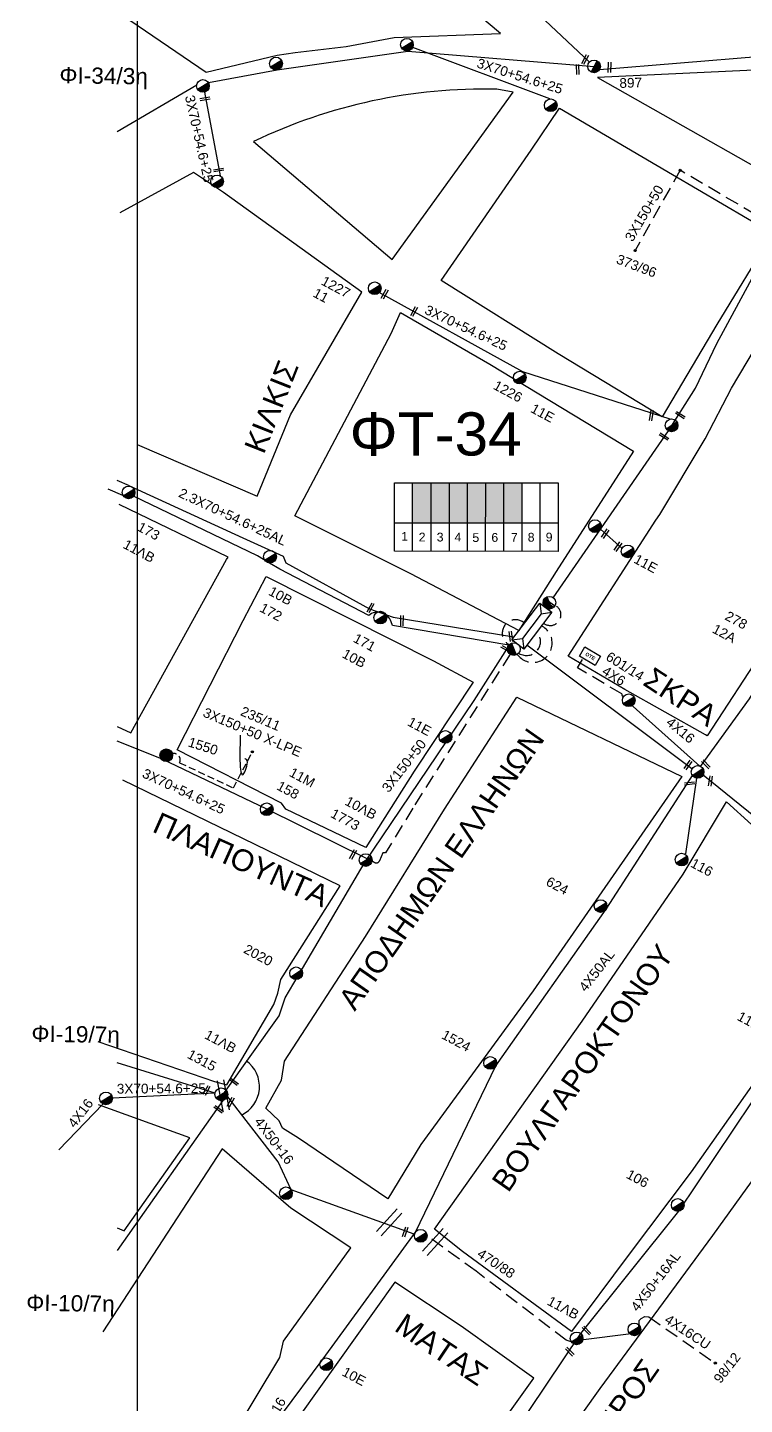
# Model space of a CAD drawing. Header units: millimetres. Extents: x 6950 to 9601, y 853 to 1951.
# Drawn here: x 6972.5 to 7105.3, y 1069.2 to 1324.3 of the extents above; entities that cross this region are included whole.
import ezdxf

# ---------------------------------------------------------------- set-up
doc = ezdxf.new("R2010")
doc.units = ezdxf.units.MM
doc.linetypes.add('DASHED', pattern=[19.05, 12.7, -6.35])
for name, color, linetype in [('Pillar OTE', 7, 'Continuous'), ('Άγνωστα', 7, 'Continuous'), ('Γυμνά εναέρια ΧΤ και ΦΟΠ (3Φ)   4x50+16AL', 7, 'Continuous'), ('Εναέρια παροχή ΧΤ 4x16', 7, 'SYN_LINE'), ('Επιγραφές - Σχήματα', 7, 'Continuous'), ('Καλώδια ΧΤ   3x150AL+50XLPE', 7, 'DASHED'), ('Καλώδια ΧΤ   4x6CU', 7, 'DASHED'), ('Μηχανική τομή', 7, 'Continuous'), ('Στύλος Ξύλινος', 7, 'Continuous'), ('Στύλος Ξύλινος @ 1', 7, 'Continuous'), ('Στύλος ΦΜ', 7, 'Continuous'), ('Στύλος ΦΜ @ 1', 7, 'Continuous'), ('Συνδέσεις', 7, 'Continuous'), ('Συνεστραμμένα ΧΤ   3x70+54.6+25 AL', 7, 'SYN_LINE'), ('Τομή', 7, 'Continuous'), ('Υποσταθμός εναέριος 2 στύλων', 7, 'Continuous'), ('Υποσταθμός πόλεως', 7, 'Continuous'), ('Υπόβαθρο ΔΕΗ', 7, 'Continuous'), ('Υπόγεια καλώδια Παροχών ΧΤ   4x50AL', 7, 'DASHED'), ('Υπόγεια καλώδια Παροχών ΧΤ   4x6', 7, 'DASHED')]:
    doc.layers.add(name, color=color, linetype=linetype)
doc.styles.add('Annotative', font='ARIAL.TTF')
doc.styles.add('arial', font='ARIAL.TTF')
doc.styles.get("Standard").update_dxf_attribs({"font": 'ARIAL.TTF'})
doc.linetypes.add('SYN_LINE', pattern='A,0.5,-0.0001,["/\\/\\/\\/",Standard,S=0.1,R=0,X=0,Y=-0.05],-0.25', length=0.7501)

# ---------------------------------------------------------------- blocks, each defined once
blk = doc.blocks.new('ΜΗΧΑΝΙΚΗ ΤΟΜΗ')
at = {"layer": 'Μηχανική τομή', "ltscale": 40}
for p, q in [((-1.89, 0.78), (1.89, 0.78)), ((1.89, 0), (-1.89, 0))]:
    blk.add_line(p, q, dxfattribs=at)
blk = doc.blocks.new('ΤΟΜΗ')
at = {"layer": 'Τομή', "ltscale": 40}
for p, q in [((-5.68, 0), (5.68, 0)), ((5.68, -2.33), (-5.68, -2.33))]:
    blk.add_line(p, q, dxfattribs=at)
blk = doc.blocks.new('ΥΠΑΡΧΩΝ ΤΣΙΜΕΝΤΕΝΙΟΣ ΣΤΥΛΟΣ')
at = {"layer": 'Στύλος ΦΜ'}
blk.add_hatch(color=7, dxfattribs=at).paths.add_polyline_path([(-1.29, -2.28, 0.574793), (2.62, 0, 0.268822), (1.3, 2.27)])
at = {"layer": 'Στύλος ΦΜ', "color": 7}
blk.add_line((-1.29, -2.28), (1.3, 2.27), dxfattribs=at)
blk.add_circle((0, 0), 2.62, dxfattribs=at)
at = {"layer": 'Στύλος ΦΜ', "flags": 4}
for tag, p in [('ΑΡΙΘΜΟΣ', (-4.68, 8.05)), ('ΤΥΠΟΣ', (-4.91, 3.03))]:
    blk.add_attdef(tag, p, '', height=4, dxfattribs=at)
blk = doc.blocks.new('ΥΠΑΡΧΩΝ ΞΥΛΙΝΟΣ ΣΤΥΛΟΣ')
at = {"layer": 'Στύλος Ξύλινος'}
h = blk.add_hatch(color=7, dxfattribs=at)
h.paths.add_polyline_path([(-2.62, 0, 0.270008), (-1.29, -2.28), (1.3, 2.27, 0.576266)])
h.paths.add_polyline_path([(-1.29, -2.28, 0.574793), (2.62, 0, 0.268822), (1.3, 2.27)])
at = {"layer": 'Στύλος Ξύλινος', "color": 7}
blk.add_line((-1.29, -2.28), (1.3, 2.27), dxfattribs=at)
blk.add_circle((0, 0), 2.62, dxfattribs=at)
at = {"layer": 'Στύλος Ξύλινος', "flags": 4}
for tag, p in [('ΑΡΙΘΜΟΣ', (-4.91, 8.6)), ('ΤΥΠΟΣ', (-4.85, 3.39))]:
    blk.add_attdef(tag, p, '', height=4, dxfattribs=at)
blk = doc.blocks.new('ΥΠΟΣΤΑΘΜΟΣ ΕΝΑΕΡΙΟΣ ΕΠΙ 2 ΣΤΥΛΩΝ')
at = {"layer": 'Υποσταθμός εναέριος 2 στύλων', "linetype": 'Continuous'}
for points in [[(-11.97, -2.11, 0.574793), (-8.45, -0.07, 0.268822), (-9.64, 1.98)], [(9.68, -2.15, 0.574793), (13.19, -0.1, 0.268822), (12.01, 1.95)]]:
    blk.add_hatch(color=256, dxfattribs=at).paths.add_polyline_path(points)
for p, q in [((-11.97, -2.11), (-9.64, 1.98)), ((9.68, -2.15), (12.01, 1.95))]:
    blk.add_line(p, q, dxfattribs=at)
for centre in [(-10.81, -0.07), (10.84, -0.1)]:
    blk.add_circle(centre, 2.36, dxfattribs=at)
at = {"layer": 'Υποσταθμός πόλεως', "linetype": 'Continuous', "ltscale": 40}
blk.add_lwpolyline([(-8.57, 2.82), (8.57, 2.82), (8.57, -2.82), (-8.57, -2.82)], close=True, dxfattribs=at)
for points in [[(-5.75, 0), (-8.57, 2.82)], [(-8.57, -2.82), (-5.75, 0)], [(-5.75, 0), (5.75, 0)], [(5.75, 0), (8.57, 2.82)], [(8.57, -2.82), (5.75, 0)]]:
    blk.add_lwpolyline(points, dxfattribs=at)
at = {"layer": 'Υποσταθμός εναέριος 2 στύλων', "ltscale": 40, "flags": 1}
for tag, p in [('ΜΕΤΑΣΧΗΜΑΤΙΣΜΟΣ', (14.09, 2.51)), ('ΙΣΧΥΣ', (14.07, -0.28)), ('ΑΡΙΘΜΟΣ', (14.19, -3))]:
    blk.add_attdef(tag, p, '', height=1.8, dxfattribs=at)
blk = doc.blocks.new('_ΣΥΝΔΕΣΗ')
at = {"layer": 'Συνδέσεις', "linetype": 'SYN_LINE', "ltscale": 40}
blk.add_hatch(color=256, dxfattribs=at).paths.add_polyline_path([(0.5, -0.01, 1), (-0.5, -0.01, 1)])
at = {"layer": 'Συνδέσεις'}
blk.add_circle((0, -0.01), 0.5, dxfattribs=at)
blk = doc.blocks.new('PILLAR ΟΤΕ')
at = {"layer": 'Pillar OTE', "ltscale": 40}
blk.add_lwpolyline([(-3.31, 2.02), (3.39, 2.02), (3.39, -1.99), (-3.31, -1.99)], close=True, dxfattribs=at)
at = {"layer": 'Pillar OTE', "insert": (-1.81, 0.71), "char_height": 1.3575, "width": 109.961, "attachment_point": 1}
blk.add_mtext('{\\fArial|b1|i0|c161|p34;OTE}', dxfattribs=at)

msp = doc.modelspace()

# ---------------------------------------------------------------- hatches: boundary and pattern name
at = {"layer": 'Υπόγεια καλώδια Παροχών ΧΤ   4x6', "linetype": 'DASHED', "ltscale": 0.2}
h = msp.add_hatch(color=30, dxfattribs=at)
h.dxf.hatch_style = 1
h.paths.add_polyline_path([(7043.79, 1232.56), (7047.23, 1232.55), (7047.23, 1239.92), (7043.79, 1239.92)])
h = msp.add_hatch(color=27, dxfattribs=at)
h.dxf.hatch_style = 1
h.paths.add_polyline_path([(7047.23, 1232.55), (7050.67, 1232.55), (7050.67, 1239.92), (7047.23, 1239.92)])
h = msp.add_hatch(color=85, dxfattribs=at)
h.dxf.hatch_style = 1
h.paths.add_polyline_path([(7053.97, 1239.92), (7050.67, 1239.92), (7050.67, 1232.55), (7053.97, 1232.55)])
h = msp.add_hatch(color=2, dxfattribs=at)
h.dxf.hatch_style = 1
h.paths.add_polyline_path([(7053.97, 1232.55), (7057.35, 1232.54), (7057.36, 1239.92), (7053.97, 1239.92)])
h = msp.add_hatch(color=5, dxfattribs=at)
h.dxf.hatch_style = 1
h.paths.add_polyline_path([(7060.75, 1239.92), (7057.36, 1239.92), (7057.35, 1232.54), (7060.75, 1232.54)])
h = msp.add_hatch(color=62, dxfattribs=at)
h.dxf.hatch_style = 1
h.paths.add_polyline_path([(7060.75, 1232.54), (7064.09, 1232.54), (7064.09, 1239.92), (7060.75, 1239.92)])

# ---------------------------------------------------------------- linework, layer by layer
at = {"layer": 'Pillar OTE', "ltscale": 40}
for p, q in [((7040.46, 1227.28), (7040.46, 1239.92)), ((7040.46, 1239.92), (7070.8, 1239.92)), ((7057.35, 1227.26), (7057.36, 1239.92)), ((7060.75, 1227.26), (7060.75, 1239.92)), ((7070.8, 1239.92), (7070.8, 1227.25)), ((7040.46, 1232.56), (7070.8, 1232.53)), ((7070.8, 1227.25), (7040.46, 1227.28))]:
    msp.add_line(p, q, dxfattribs=at)
for points in [[(7043.79, 1227.28), (7043.79, 1239.92)], [(7047.23, 1227.27), (7047.23, 1239.92)], [(7050.67, 1227.27), (7050.67, 1239.92)], [(7053.97, 1227.27), (7053.97, 1239.92)], [(7064.09, 1227.26), (7064.09, 1239.92)], [(7067.48, 1227.25), (7067.48, 1239.92)]]:
    msp.add_lwpolyline(points, dxfattribs=at)
at = {"layer": 'Άγνωστα', "color": 27}
for points in [[(7005.97, 1314.13), (7018.72, 1316.49), (7042.94, 1319.97), (7077.45, 1317.11)], [(6989.1, 1305.08), (7003.81, 1313.7)], [(7097.18, 1187.41), (7106.27, 1199.94), (7115.69, 1215.33), (7124.58, 1229.48), (7148.17, 1253.32), (7153, 1258.89), (7155.53, 1262.86)]]:
    msp.add_lwpolyline(points, dxfattribs=at)
at = {"layer": 'Άγνωστα', "color": 30, "linetype": 'DASHED', "ltscale": 0.2}
msp.add_lwpolyline([(7110.69, 1287.7), (7093.37, 1297.88), (7085.06, 1282.99)], dxfattribs=at)
at = {"layer": 'Άγνωστα', "color": 30}
for points in [[(7069.89, 1218.65), (7091.25, 1249.56), (7096.22, 1257.48), (7100.17, 1265.76), (7111.18, 1286.1), (7116.41, 1292.12)], [(7078.65, 1231.36), (7082.63, 1227.78)], [(7007.21, 1126.83), (6989.1, 1132.47)], [(7008.64, 1125.48), (6989.1, 1097.68)]]:
    msp.add_lwpolyline(points, dxfattribs=at)
at = {"layer": 'Άγνωστα', "color": 2}
msp.add_lwpolyline([(7044.1, 1100.74), (7021.34, 1108.91), (7018.9, 1114.1), (7008.94, 1126.98), (7019.06, 1141.2), (7020.19, 1144.49), (7023.43, 1149.95), (7034.83, 1169.4), (7048.42, 1189.56), (7055.25, 1199.61), (7061.41, 1209.32)], dxfattribs=at)
at = {"layer": 'Άγνωστα', "color": 5, "linetype": 'DASHED', "ltscale": 0.2}
msp.add_lwpolyline([(7061.87, 1208.19), (7043.88, 1179.68), (7038.78, 1171.37), (7038.33, 1171.37), (7037.7, 1169.92, -0.546639), (7036.58, 1169.74), (7035.84, 1170.07)], format="xyb", dxfattribs=at)
at = {"layer": 'Άγνωστα', "color": 85}
msp.add_lwpolyline([(7000.51, 1034.28), (7012.83, 1054.56), (7018.55, 1063.35), (7019.5, 1067.23), (7027.24, 1077.64), (7044.36, 1101.1), (7059.23, 1131.9), (7079.68, 1160.96), (7095.83, 1185.88)], dxfattribs=at)
at = {"layer": 'Άγνωστα', "color": 6}
msp.add_lwpolyline([(7138.78, 1146.65), (7113.49, 1135.39), (7093.1, 1104.96), (7074.94, 1082.32), (7059.06, 1058.64), (7044.49, 1039.56), (7029.25, 1018.72)], dxfattribs=at)
at = {"layer": 'Άγνωστα', "color": 6, "linetype": 'DASHED', "ltscale": 0.2}
msp.add_lwpolyline([(7073.21, 1080.77), (7072.25, 1081.05), (7055.58, 1093.85), (7046.49, 1100.43)], dxfattribs=at)
at = {"layer": 'Γυμνά εναέρια ΧΤ και ΦΟΠ (3Φ)   4x50+16AL', "color": 85, "ltscale": 40}
for points in [[(7095.58, 1186.93), (7064.96, 1209.86)], [(7096.44, 1185.23), (7094.4, 1171.17)]]:
    msp.add_lwpolyline(points, dxfattribs=at)
at = {"layer": 'Γυμνά εναέρια ΧΤ και ΦΟΠ (3Φ)   4x50+16AL', "color": 27, "ltscale": 40}
msp.add_lwpolyline([(7097.66, 1185.82), (7117.08, 1170.13), (7133.78, 1154.29), (7143.43, 1145.14), (7152.94, 1136.2), (7152.94, 1136.2), (7168.11, 1125.42)], dxfattribs=at)
at = {"layer": 'Εναέρια παροχή ΧΤ 4x16', "color": 85, "linetype": 'SYN_LINE', "ltscale": 20}
msp.add_lwpolyline([(7097.07, 1187.46), (7084.12, 1199)], dxfattribs=at)
at = {"layer": 'Επιγραφές - Σχήματα'}
msp.add_lwpolyline([(6992.76, 898.14), (9488.75, 898.14), (9488.75, 1914.05), (6992.76, 1914.05)], close=True, dxfattribs=at)
msp.add_arc((7009.57, 1128.09), 5.87, 295.5844, 54.2973, dxfattribs=at)
at = {"layer": 'Επιγραφές - Σχήματα', "color": 7, "ltscale": 0.1}
msp.add_spline([(7011.86, 1193.17), (7012.72, 1186.38), (7012.8, 1188.81), (7012.73, 1188.82)], degree=3, dxfattribs=at)
at = {"layer": 'Καλώδια ΧΤ   3x150AL+50XLPE', "color": 5, "ltscale": 0.1}
msp.add_lwpolyline([(6999.31, 1189.76, -0.627106), (7000.64, 1188.09), (7010.6, 1183.4), (7014.12, 1190.1)], format="xyb", dxfattribs=at)
at = {"layer": 'Καλώδια ΧΤ   3x150AL+50XLPE', "color": 30, "linetype": 'DASHED', "ltscale": 0.2}
msp.add_arc((7069.33, 1215.49), 1.98, 231.132, 65.7002, dxfattribs=at)
at = {"layer": 'Καλώδια ΧΤ   3x150AL+50XLPE', "color": 27, "linetype": 'DASHED', "ltscale": 0.2}
msp.add_arc((7062.89, 1212.12), 2.46, 47.034, 242.156, dxfattribs=at)
at = {"layer": 'Καλώδια ΧΤ   3x150AL+50XLPE', "color": 5, "linetype": 'DASHED', "ltscale": 0.2}
msp.add_arc((7066.11, 1210.24), 3.57, 215.5236, 64.6958, dxfattribs=at)
at = {"layer": 'Καλώδια ΧΤ   3x150AL+50XLPE', "color": 2, "linetype": 'DASHED', "ltscale": 0.2}
msp.add_arc((7064.93, 1210.55), 2.6, 238.1252, 43.9289, dxfattribs=at)
at = {"layer": 'Καλώδια ΧΤ   4x6CU', "color": 6, "linetype": 'DASHED', "ltscale": 0.2}
msp.add_lwpolyline([(7085.72, 1083.31), (7085.81, 1084.69), (7086.15, 1085.12), (7086.84, 1085.47), (7087.62, 1085.38), (7099.88, 1076.84)], dxfattribs=at)
at = {"layer": 'Συνεστραμμένα ΧΤ   3x70+54.6+25 AL', "color": 85, "linetype": 'SYN_LINE', "ltscale": 20}
for points in [[(7023.3, 1366.12), (7047.16, 1343.24), (7047.16, 1343.24), (7062.18, 1331.52), (7076.59, 1317.92)], [(7078.48, 1316.55), (7108.45, 1319.02), (7133.77, 1319.11)]]:
    msp.add_lwpolyline(points, dxfattribs=at)
at = {"layer": 'Συνεστραμμένα ΧΤ   3x70+54.6+25 AL', "color": 27, "linetype": 'SYN_LINE', "ltscale": 20}
for points in [[(7069.27, 1311.08), (7069.27, 1311.08), (7069.27, 1311.08), (7043.84, 1320.65)], [(7005.26, 1312.37), (7008.14, 1296.83)], [(6991.36, 1239.39), (6989.1, 1240.35)], [(6991.36, 1239.39), (7012.36, 1229.75), (7019.83, 1226.33), (7020.33, 1225.15), (7035.85, 1216.62), (7040.24, 1215.07), (7062.58, 1211.38)]]:
    msp.add_lwpolyline(points, dxfattribs=at)
at = {"layer": 'Συνεστραμμένα ΧΤ   3x70+54.6+25 AL', "color": 30, "linetype": 'SYN_LINE', "ltscale": 20}
msp.add_lwpolyline([(7091.57, 1251.75), (7064.22, 1260.49), (7037.65, 1275.19)], dxfattribs=at)
at = {"layer": 'Συνεστραμμένα ΧΤ   3x70+54.6+25 AL', "color": 62, "linetype": 'SYN_LINE', "ltscale": 20}
msp.add_lwpolyline([(6990.14, 1237.62), (6987.39, 1238.78)], dxfattribs=at)
msp.add_lwpolyline([(7061.64, 1209.85), (7040.09, 1213.51), (7039.86, 1214.19, 0.527682), (7035.69, 1215.36), (7019.2, 1223.92), (7017.3, 1225.08), (7015.07, 1226.44), (6992.12, 1237.46)], format="xyb", dxfattribs=at)
at = {"layer": 'Συνεστραμμένα ΧΤ   3x70+54.6+25 AL', "color": 5, "linetype": 'SYN_LINE', "ltscale": 20}
msp.add_lwpolyline([(7035.84, 1170.07), (7035.41, 1170.26), (7016.79, 1179.45), (6997.31, 1188.8), (6989.1, 1192.1)], dxfattribs=at)
at = {"layer": 'Συνεστραμμένα ΧΤ   3x70+54.6+25 AL', "color": 7, "linetype": 'SYN_LINE', "ltscale": 15}
msp.add_lwpolyline([(7007.21, 1126.83), (6988.17, 1125.92)], dxfattribs=at)
at = {"layer": 'Συνεστραμμένα ΧΤ   3x70+54.6+25 AL', "linetype": 'SYN_LINE', "ltscale": 15}
msp.add_lwpolyline([(6986.44, 1124.83), (6978.26, 1116.34)], dxfattribs=at)
at = {"layer": 'Συνεστραμμένα ΧΤ   3x70+54.6+25 AL', "color": 6, "linetype": 'SYN_LINE', "ltscale": 10}
msp.add_lwpolyline([(7075.01, 1081.15), (7084.34, 1082.28)], dxfattribs=at)
at = {"layer": 'Υπόβαθρο ΔΕΗ'}
for points in [[(6990.05, 1326.6), (7005.56, 1316.04), (7018.74, 1319.19), (7022.05, 1319.67), (7031.53, 1320.82), (7040.38, 1322.45), (7060.08, 1323.2), (7042.93, 1337.66), (7019.92, 1358.79)], [(7239.28, 1214.18), (7252.49, 1231.78), (7213.47, 1259.76), (7179.21, 1284.79), (7144.41, 1311.16), (7136.08, 1317.75), (7078.07, 1315.03), (7123.22, 1289.47), (7155.95, 1271.16), (7156.51, 1270.47), (7186.07, 1250.29), (7221.05, 1226.61), (7239.28, 1214.18)], [(7090.05, 1252.17), (7070.76, 1263.83), (7049.12, 1277.45), (7065.81, 1301.59), (7071.05, 1309.36), (7091.98, 1297.09), (7110.51, 1286.19), (7100.22, 1269.26), (7090.05, 1252.17)], [(6992.76, 1247.06), (7015.03, 1237.46), (7021.18, 1252.55), (7034.4, 1275.26), (7008.77, 1293.77), (7003.19, 1297.44), (6989.56, 1290)], [(7072.66, 1207.83), (7088.9, 1233.03), (7089.62, 1234.07), (7098.02, 1248.09), (7102.94, 1257.48), (7108.69, 1267.22), (7114.92, 1276.13), (7118.13, 1281.76), (7147.94, 1265.92), (7131.78, 1241.95), (7108.96, 1209.25), (7098.41, 1193.07), (7098.41, 1193.07), (7098.1, 1193.24), (7083.12, 1201.68), (7072.66, 1207.83)], [(7063.52, 1212.57), (7043.49, 1223.08), (7021.98, 1233.82), (7039.87, 1267.64), (7041.56, 1271.5), (7058.13, 1261.96), (7084.78, 1245.82), (7070.45, 1223.49), (7063.52, 1212.57)], [(6989.1, 1194.82), (6991.62, 1193.64), (7009.3, 1225.77), (7009.65, 1226.19), (6989.42, 1235.96)], [(7035.13, 1172.36), (7020.34, 1179.49), (7019.53, 1180.56), (7000.18, 1190.5), (7012.44, 1214.42), (7016.69, 1222.6), (7047.66, 1206.96), (7055.05, 1202.98), (7044.09, 1186.5), (7035.13, 1172.36)], [(7016.59, 1124.04), (7019.53, 1129.26), (7020.07, 1132.8), (7035.08, 1155.9), (7049.7, 1179.45), (7063.13, 1200.25), (7093.69, 1185.54), (7066.15, 1145.82), (7045.35, 1117.31), (7039.22, 1107.28), (7022.7, 1118.52), (7019.69, 1120.33), (7019.06, 1121.74), (7016.59, 1124.04)], [(6985.51, 1136.42), (7007.1, 1129.02), (7009.41, 1128.39), (7018.1, 1143.28), (7018.85, 1145.35), (7019.41, 1147.93), (7030.42, 1165.26), (6990.12, 1184.84)], [(7047.86, 1101.64), (7075.26, 1140.2), (7093.96, 1167.4), (7101.97, 1180.84), (7115.91, 1168.26), (7131.99, 1153.2), (7113.71, 1137.19), (7109.29, 1131.94), (7095.43, 1112.25), (7083.56, 1096.51), (7073.25, 1082.67), (7053.08, 1097.48), (7047.86, 1101.64)], [(7036.66, 1015.2), (7055.17, 1039.26), (7078.58, 1072.14), (7099.43, 1100.46), (7119.02, 1127.66), (7138.73, 1144.94), (7159.36, 1125.54), (7123.74, 1080.41), (7102.17, 1053.25), (7074.13, 1018.6), (7057.32, 998.31), (7036.66, 1015.2)], [(6989.1, 1101.89), (6990.37, 1101.32), (7002.53, 1118.55), (6985.64, 1124.67), (6985.64, 1124.67)], [(6989.32, 1037.86), (6992.51, 1036.23), (7009.89, 1062.33), (7019.21, 1077.87), (7019.9, 1080.86), (7032.39, 1098.17), (7021.23, 1105.51), (7008.51, 1116.51), (6986.42, 1082.64)], [(7019.18, 1023.03), (7026.81, 1020.02), (7041.33, 1039.99), (7054.1, 1057.01), (7066.27, 1074.02), (7052.79, 1083.64), (7040.53, 1091.82), (7019.4, 1062.15), (7018.76, 1059.54), (7001.51, 1032.99), (7017.14, 1025.18), (7019.18, 1023.03)]]:
    msp.add_lwpolyline(points, dxfattribs=at)
msp.add_lwpolyline([(7014.36, 1303.2), (7040, 1281.35), (7062.43, 1312.33), (7059.45, 1312.87, 0.118644), (7014.36, 1303.2, 7.126305)], format="xyb", dxfattribs=at)
at = {"layer": 'Υπόγεια καλώδια Παροχών ΧΤ   4x6', "color": 85, "linetype": 'DASHED', "ltscale": 0.2}
msp.add_lwpolyline([(7082.89, 1200.33, -0.47447), (7082.61, 1200.82), (7074.36, 1205.67), (7075.27, 1207.21)], format="xyb", dxfattribs=at)

# ---------------------------------------------------------------- block references
at = {"layer": 'Pillar OTE', "xscale": 0.5, "yscale": 0.5, "zscale": 0.5, "rotation": 329.5365960609921}
msp.add_blockref('PILLAR ΟΤΕ', (7076.67, 1207.83), dxfattribs=at)
at = {"layer": 'Μηχανική τομή'}
for p, xscale, yscale, zscale, rotation in [((7075.61, 1318.47), 0.4999999999999999, 0.4999999999999999, 0.4999999999999999, 241.0536842134792), ((7074.22, 1316.53), 0.4999999999999999, 0.4999999999999999, 0.4999999999999999, 271.7252061896091), ((7080.11, 1316.95), 0.4999999999999999, 0.4999999999999999, 0.4999999999999999, 267.9999084225833), ((7005.32, 1311.3), 0.4999999999999999, 0.4999999999999999, 0.4999999999999999, 189.6852772586195), ((7007.86, 1298.13), 0.4999999999999999, 0.4999999999999999, 0.4999999999999999, 189.6852772586195), ((7038.46, 1275.02), 0.4999999999999999, 0.4999999999999999, 0.4999999999999999, 241.0536842134792), ((7043.92, 1271.77), 0.4999999999999999, 0.4999999999999999, 0.4999999999999999, 241.0536842134792), ((7087.86, 1252.45), 0.4999999999999999, 0.4999999999999999, 0.4999999999999999, 261.0776794897223), ((7093.34, 1252.33), 0.4999999999999999, 0.4999999999999999, 0.4999999999999999, 327.7791105842544), ((7090.29, 1248.35), 0.4999999999999999, 0.4999999999999999, 0.4999999999999999, 327.7791105842544), ((7079.34, 1230.64), 0.5, 0.5, 0.5, 235.1383027284685), ((7081.7, 1228.23), 0.5, 0.5, 0.5, 235.1383027284685), ((7035.85, 1216.87), 0.4999999999999999, 0.4999999999999999, 0.4999999999999999, 240.9651112751606), ((7069.12, 1217.48), 0.4999999999999999, 0.4999999999999999, 0.4999999999999999, 324.1380262599817), ((7041.64, 1214.41), 0.4999999999999999, 0.4999999999999999, 0.4999999999999999, 268.4314480863578), ((7061.83, 1211.45), 0.4999999999999999, 0.4999999999999999, 0.4999999999999999, 278.3215695490634), ((7061.01, 1209.02), 0.5, 0.5, 0.5, 329.7353264191247), ((7094.68, 1187.78), 0.5, 0.5, 0.5, 235.1383027284685), ((7098.03, 1187.65), 0.5, 0.5, 0.5, 314.4116763487705), ((7095.16, 1184.06), 0.4999999999999999, 0.4999999999999999, 0.4999999999999999, 7.366094070037155), ((7098.8, 1184.73), 0.5, 0.5, 0.5, 262.307372406177), ((7032.95, 1170.97), 0.4999999999999999, 0.4999999999999999, 0.4999999999999999, 60.98019542751132), ((7005.81, 1127.27), 0.4999999999999999, 0.4999999999999999, 0.4999999999999999, 60.98019542751132), ((7010.56, 1128.8), 0.4999999999999999, 0.4999999999999999, 0.4999999999999999, 324.1380262599817), ((7010.28, 1125.07), 0.4999999999999999, 0.4999999999999999, 0.4999999999999999, 60.98019542751132), ((7007.76, 1123.7), 0.4999999999999999, 0.4999999999999999, 0.4999999999999999, 324.1380262599817), ((7042.64, 1101.07), 0.4999999999999998, 0.4999999999999998, 0.4999999999999998, 70.52117905287564), ((7075.92, 1082.74), 0.5, 0.5, 0.5, 314.4116763487705), ((7072.8, 1078.81), 0.5, 0.5, 0.5, 314.4116763487705)]:
    msp.add_blockref('ΜΗΧΑΝΙΚΗ ΤΟΜΗ', p, dxfattribs=dict(at, xscale=xscale, yscale=yscale, zscale=zscale, rotation=rotation))
at = {"layer": 'Στύλος Ξύλινος @ 1', "ltscale": 40}
ref = msp.add_blockref('ΥΠΑΡΧΩΝ ΞΥΛΙΝΟΣ ΣΤΥΛΟΣ', (6998.17, 1189.46), dxfattribs=dict(at, xscale=0.4499999999998183, yscale=0.4499999999998183, zscale=0.4499999999998183, rotation=342.3025887647506))
ref.add_attrib('ΤΥΠΟΣ', '1550', (7002.06, 1191.15), dxfattribs={"layer": 'Στύλος Ξύλινος', "height": 1.8, "rotation": 342.3026, "flags": 4})
at = {"layer": 'Στύλος ΦΜ @ 1', "ltscale": 40, "xscale": 0.449999999999818, "yscale": 0.449999999999818, "zscale": 0.449999999999818, "rotation": 331.8060337909106}
for p in [(7042.77, 1321.13), (7018.5, 1317.65), (7004.97, 1313.51), (7069.42, 1309.91), (7007.58, 1295.8), (7091.81, 1250.6), (7077.61, 1231.92), (7083.86, 1199.66), (7096.62, 1186.37), (6987, 1125.87), (7020.34, 1108.29), (7045.32, 1100.41), (7084.91, 1083.06)]:
    msp.add_blockref('ΥΠΑΡΧΩΝ ΤΣΙΜΕΝΤΕΝΙΟΣ ΣΤΥΛΟΣ', p, dxfattribs=at)
at = {"layer": 'Στύλος ΦΜ @ 1', "ltscale": 40}
ref = msp.add_blockref('ΥΠΑΡΧΩΝ ΤΣΙΜΕΝΤΕΝΙΟΣ ΣΤΥΛΟΣ', (7077.45, 1317.11), dxfattribs=dict(at, xscale=0.449999999999818, yscale=0.449999999999818, zscale=0.449999999999818, rotation=1.387249792606121))
ref.add_attrib('ΤΥΠΟΣ', '897', (7082.16, 1313.13), dxfattribs={"layer": 'Στύλος ΦΜ', "height": 1.8, "rotation": 1.3872, "flags": 4})
ref = msp.add_blockref('ΥΠΑΡΧΩΝ ΤΣΙΜΕΝΤΕΝΙΟΣ ΣΤΥΛΟΣ', (7036.81, 1276.01), dxfattribs=dict(at, xscale=0.449999999999818, yscale=0.449999999999818, zscale=0.449999999999818, rotation=331.8060337909106))
ref.add_attrib('ΤΥΠΟΣ', '1227', (7026.71, 1276.78), dxfattribs={"layer": 'Στύλος ΦΜ', "height": 1.8, "rotation": 331.806, "flags": 4})
ref.add_attrib('ΑΡΙΘΜΟΣ', '11', (7025.18, 1274.55), dxfattribs={"layer": 'Στύλος ΦΜ', "height": 1.8, "rotation": 331.806, "flags": 4})
ref = msp.add_blockref('ΥΠΑΡΧΩΝ ΤΣΙΜΕΝΤΕΝΙΟΣ ΣΤΥΛΟΣ', (7063.67, 1259.45), dxfattribs=dict(at, xscale=0.449999999999818, yscale=0.449999999999818, zscale=0.449999999999818, rotation=331.8060337909106))
ref.add_attrib('ΤΥΠΟΣ', '1226', (7058.6, 1257.43), dxfattribs={"layer": 'Στύλος ΦΜ', "height": 1.8, "rotation": 331.806, "flags": 4})
ref.add_attrib('ΑΡΙΘΜΟΣ', '11E', (7065.52, 1253.14), dxfattribs={"layer": 'Στύλος ΦΜ', "height": 1.8, "rotation": 331.806, "flags": 4})
ref = msp.add_blockref('ΥΠΑΡΧΩΝ ΤΣΙΜΕΝΤΕΝΙΟΣ ΣΤΥΛΟΣ', (6991.18, 1238.17), dxfattribs=dict(at, xscale=0.449999999999818, yscale=0.449999999999818, zscale=0.449999999999818, rotation=331.8060337909106))
ref.add_attrib('ΤΥΠΟΣ', '11ΛΒ', (6990, 1227.97), dxfattribs={"layer": 'Στύλος ΦΜ', "height": 1.8, "rotation": 331.806, "flags": 4})
ref.add_attrib('ΑΡΙΘΜΟΣ', '173', (6992.64, 1231.2), dxfattribs={"layer": 'Στύλος ΦΜ', "height": 1.8, "rotation": 331.806, "flags": 4})
ref = msp.add_blockref('ΥΠΑΡΧΩΝ ΤΣΙΜΕΝΤΕΝΙΟΣ ΣΤΥΛΟΣ', (7017.39, 1226.25), dxfattribs=dict(at, xscale=0.449999999999818, yscale=0.449999999999818, zscale=0.449999999999818, rotation=331.8060337909106))
ref.add_attrib('ΤΥΠΟΣ', '10B', (7016.95, 1219.28), dxfattribs={"layer": 'Στύλος ΦΜ', "height": 1.8, "rotation": 331.806, "flags": 4})
ref.add_attrib('ΑΡΙΘΜΟΣ', '172', (7015.31, 1216.21), dxfattribs={"layer": 'Στύλος ΦΜ', "height": 1.8, "rotation": 331.806, "flags": 4})
ref = msp.add_blockref('ΥΠΑΡΧΩΝ ΤΣΙΜΕΝΤΕΝΙΟΣ ΣΤΥΛΟΣ', (7083.67, 1227.23), dxfattribs=dict(at, xscale=0.449999999999818, yscale=0.449999999999818, zscale=0.449999999999818, rotation=331.8060337909106))
ref.add_attrib('ΤΥΠΟΣ', '11E', (7084.64, 1225.23), dxfattribs={"layer": 'Στύλος ΦΜ', "height": 1.8, "rotation": 331.806, "flags": 4})
ref = msp.add_blockref('ΥΠΑΡΧΩΝ ΤΣΙΜΕΝΤΕΝΙΟΣ ΣΤΥΛΟΣ', (7037.84, 1214.97), dxfattribs=dict(at, xscale=0.449999999999818, yscale=0.449999999999818, zscale=0.449999999999818, rotation=331.8060337909106))
ref.add_attrib('ΤΥΠΟΣ', '10B', (7030.59, 1207.69), dxfattribs={"layer": 'Στύλος ΦΜ', "height": 1.8, "rotation": 331.806, "flags": 4})
ref.add_attrib('ΑΡΙΘΜΟΣ', '171', (7032.65, 1210.57), dxfattribs={"layer": 'Στύλος ΦΜ', "height": 1.8, "rotation": 331.806, "flags": 4})
ref = msp.add_blockref('ΥΠΑΡΧΩΝ ΤΣΙΜΕΝΤΕΝΙΟΣ ΣΤΥΛΟΣ', (7110.72, 1208.93), dxfattribs=dict(at, xscale=0.449999999999818, yscale=0.449999999999818, zscale=0.449999999999818, rotation=331.8060337909106))
ref.add_attrib('ΤΥΠΟΣ', '278', (7101.52, 1214.7), dxfattribs={"layer": 'Στύλος ΦΜ', "height": 1.8, "rotation": 331.806, "flags": 4})
ref.add_attrib('ΑΡΙΘΜΟΣ', '12A', (7099.18, 1212.3), dxfattribs={"layer": 'Στύλος ΦΜ', "height": 1.8, "rotation": 331.806, "flags": 4})
ref = msp.add_blockref('ΥΠΑΡΧΩΝ ΤΣΙΜΕΝΤΕΝΙΟΣ ΣΤΥΛΟΣ', (7049.91, 1192.87), dxfattribs=dict(at, xscale=0.449999999999818, yscale=0.449999999999818, zscale=0.449999999999818, rotation=331.8060337909106))
ref.add_attrib('ΤΥΠΟΣ', '11E', (7042.7, 1195.08), dxfattribs={"layer": 'Στύλος ΦΜ', "height": 1.8, "rotation": 331.806, "flags": 4})
ref = msp.add_blockref('ΥΠΑΡΧΩΝ ΤΣΙΜΕΝΤΕΝΙΟΣ ΣΤΥΛΟΣ', (7016.79, 1179.45), dxfattribs=dict(at, xscale=0.449999999999818, yscale=0.449999999999818, zscale=0.449999999999818, rotation=331.8060337909106))
ref.add_attrib('ΤΥΠΟΣ', '11M', (7020.79, 1185.71), dxfattribs={"layer": 'Στύλος ΦΜ', "height": 1.8, "rotation": 331.806, "flags": 4})
ref.add_attrib('ΑΡΙΘΜΟΣ', '158', (7018.46, 1183.21), dxfattribs={"layer": 'Στύλος ΦΜ', "height": 1.8, "rotation": 331.806, "flags": 4})
ref = msp.add_blockref('ΥΠΑΡΧΩΝ ΤΣΙΜΕΝΤΕΝΙΟΣ ΣΤΥΛΟΣ', (7035.12, 1170.03), dxfattribs=dict(at, xscale=0.449999999999818, yscale=0.449999999999818, zscale=0.449999999999818, rotation=331.8060337909106))
ref.add_attrib('ΤΥΠΟΣ', '10ΛΒ', (7031.11, 1180.38), dxfattribs={"layer": 'Στύλος ΦΜ', "height": 1.8, "rotation": 331.806, "flags": 4})
ref.add_attrib('ΑΡΙΘΜΟΣ', '1773', (7028.45, 1178.09), dxfattribs={"layer": 'Στύλος ΦΜ', "height": 1.8, "rotation": 331.806, "flags": 4})
ref = msp.add_blockref('ΥΠΑΡΧΩΝ ΤΣΙΜΕΝΤΕΝΙΟΣ ΣΤΥΛΟΣ', (7093.65, 1170.13), dxfattribs=dict(at, xscale=0.449999999999818, yscale=0.449999999999818, zscale=0.449999999999818, rotation=331.8060337909106))
ref.add_attrib('ΤΥΠΟΣ', '116', (7095.15, 1168.89), dxfattribs={"layer": 'Στύλος ΦΜ', "height": 1.8, "rotation": 331.806, "flags": 4})
ref = msp.add_blockref('ΥΠΑΡΧΩΝ ΤΣΙΜΕΝΤΕΝΙΟΣ ΣΤΥΛΟΣ', (7078.64, 1161.52), dxfattribs=dict(at, xscale=0.449999999999818, yscale=0.449999999999818, zscale=0.449999999999818, rotation=331.8060337909106))
ref.add_attrib('ΤΥΠΟΣ', '624', (7068.36, 1165.49), dxfattribs={"layer": 'Στύλος ΦΜ', "height": 1.8, "rotation": 331.806, "flags": 4})
ref = msp.add_blockref('ΥΠΑΡΧΩΝ ΤΣΙΜΕΝΤΕΝΙΟΣ ΣΤΥΛΟΣ', (7022.24, 1149.06), dxfattribs=dict(at, xscale=0.449999999999818, yscale=0.449999999999818, zscale=0.449999999999818, rotation=331.8060337909106))
ref.add_attrib('ΤΥΠΟΣ', '2020', (7012.34, 1152.95), dxfattribs={"layer": 'Στύλος ΦΜ', "height": 1.8, "rotation": 331.806, "flags": 4})
ref = msp.add_blockref('ΥΠΑΡΧΩΝ ΤΣΙΜΕΝΤΕΝΙΟΣ ΣΤΥΛΟΣ', (7113.49, 1135.39), dxfattribs=dict(at, xscale=0.449999999999818, yscale=0.449999999999818, zscale=0.449999999999818, rotation=331.8060337909106))
ref.add_attrib('ΤΥΠΟΣ', '11B', (7103.79, 1140.5), dxfattribs={"layer": 'Στύλος ΦΜ', "height": 1.8, "rotation": 331.806, "flags": 4})
ref = msp.add_blockref('ΥΠΑΡΧΩΝ ΤΣΙΜΕΝΤΕΝΙΟΣ ΣΤΥΛΟΣ', (7008.37, 1126.63), dxfattribs=dict(at, xscale=0.449999999999818, yscale=0.449999999999818, zscale=0.449999999999818, rotation=331.8060337909106))
ref.add_attrib('ΤΥΠΟΣ', '11ΛΒ', (7005.1, 1137.09), dxfattribs={"layer": 'Στύλος ΦΜ', "height": 1.8, "rotation": 331.806, "flags": 4})
ref.add_attrib('ΑΡΙΘΜΟΣ', '1315', (7001.89, 1133.46), dxfattribs={"layer": 'Στύλος ΦΜ', "height": 1.8, "rotation": 331.806, "flags": 4})
ref = msp.add_blockref('ΥΠΑΡΧΩΝ ΤΣΙΜΕΝΤΕΝΙΟΣ ΣΤΥΛΟΣ', (7058.19, 1132.46), dxfattribs=dict(at, xscale=0.449999999999818, yscale=0.449999999999818, zscale=0.449999999999818, rotation=331.8060337909106))
ref.add_attrib('ΤΥΠΟΣ', '1524', (7049.01, 1137.09), dxfattribs={"layer": 'Στύλος ΦΜ', "height": 1.8, "rotation": 331.806, "flags": 4})
ref = msp.add_blockref('ΥΠΑΡΧΩΝ ΤΣΙΜΕΝΤΕΝΙΟΣ ΣΤΥΛΟΣ', (7092.94, 1106.12), dxfattribs=dict(at, xscale=0.449999999999818, yscale=0.449999999999818, zscale=0.449999999999818, rotation=331.8060337909106))
ref.add_attrib('ΤΥΠΟΣ', '106', (7083.24, 1111.23), dxfattribs={"layer": 'Στύλος ΦΜ', "height": 1.8, "rotation": 331.806, "flags": 4})
ref = msp.add_blockref('ΥΠΑΡΧΩΝ ΤΣΙΜΕΝΤΕΝΙΟΣ ΣΤΥΛΟΣ', (7074.21, 1081.4), dxfattribs=dict(at, xscale=0.449999999999818, yscale=0.449999999999818, zscale=0.449999999999818, rotation=331.8060337909106))
ref.add_attrib('ΤΥΠΟΣ', '11ΛΒ', (7068.59, 1087.74), dxfattribs={"layer": 'Στύλος ΦΜ', "height": 1.8, "rotation": 331.806, "flags": 4})
ref = msp.add_blockref('ΥΠΑΡΧΩΝ ΤΣΙΜΕΝΤΕΝΙΟΣ ΣΤΥΛΟΣ', (7027.82, 1076.62), dxfattribs=dict(at, xscale=0.449999999999818, yscale=0.449999999999818, zscale=0.449999999999818, rotation=331.8060337909106))
ref.add_attrib('ΤΥΠΟΣ', '10E', (7030.57, 1074.63), dxfattribs={"layer": 'Στύλος ΦΜ', "height": 1.8, "rotation": 331.806, "flags": 4})
at = {"layer": 'Συνδέσεις', "xscale": 0.4, "yscale": 0.4, "zscale": 0.25}
for p in [(7093.39, 1297.87), (7085.07, 1282.99), (7014.12, 1190.1), (7099.9, 1076.83)]:
    msp.add_blockref('_ΣΥΝΔΕΣΗ', p, dxfattribs=at)
at = {"layer": 'Τομή', "xscale": 0.4999999999999994, "yscale": 0.4999999999999994, "zscale": 0.4999999999999994}
for p, rotation in [((7009.32, 1126.54), 280.7399547847991), ((7039.93, 1102.5), 227.5852248693328), ((7048.42, 1098.89), 227.5852248693328)]:
    msp.add_blockref('ΤΟΜΗ', p, dxfattribs=dict(at, rotation=rotation))
at = {"layer": 'Υποσταθμός εναέριος 2 στύλων', "xscale": 0.4999999999999998, "yscale": 0.4999999999999998, "zscale": 0.4999999999999998, "rotation": 232.5226061941867}
msp.add_blockref('ΥΠΟΣΤΑΘΜΟΣ ΕΝΑΕΡΙΟΣ ΕΠΙ 2 ΣΤΥΛΩΝ', (7065.91, 1213.41), dxfattribs=at)

# ---------------------------------------------------------------- texts
at = {"ltscale": 40, "width": 94.4586, "attachment_point": 1, "style": 'arial'}
for s, insert, char_height, rotation in [('ΦΙ-34/3η', (6978.4, 1317), 3, 359.1724), ('ΚΙΛΚΙΣ', (7012.52, 1246.56), 4, 68.4028), ('ΣΚΡΑ', (7088.44, 1205.98), 4, 326.821), ('ΑΠΟΔΗΜΩΝ ΕΛΛΗΝΩΝ', (7029.83, 1144.19), 4, 55.0857), ('ΠΛΑΠΟΥΝΤΑ', (6996.99, 1179.04), 4, 335.9722), ('\\pt16;ΒΟΥΛΓΑΡΟΚΤΟΝΟΥ', (7058.25, 1110.54), 4, 55.0857), ('ΦΙ-19/7η', (6973.21, 1139.39), 3, 359.1724), ('ΦΙ-10/7η', (6972.25, 1089.54), 3, 359.1724), ('MATAΣ', (7042.44, 1086.28), 4, 326.2115), ('ΣΩΤΗΡΟΣ', (7071.2, 1056.22), 4, 55.0857)]:
    msp.add_mtext(s, dxfattribs=dict(at, insert=insert, char_height=char_height, rotation=rotation))
at = {"ltscale": 40, "insert": (7032.13, 1253.01), "char_height": 8, "width": 46.4484, "attachment_point": 1, "style": 'arial'}
msp.add_mtext('ΦT-34', dxfattribs=at)
at = {"ltscale": 30, "char_height": 1.63, "width": 11.2573, "attachment_point": 1}
for s, insert in [('1', (7041.71, 1230.84)), ('2', (7044.95, 1230.71)), ('3', (7048.28, 1230.71)), ('4', (7051.58, 1230.71)), ('5', (7054.89, 1230.62)), ('6', (7058.41, 1230.65)), ('7', (7062.03, 1230.65)), ('8', (7065.15, 1230.68)), ('9', (7068.48, 1230.71))]:
    msp.add_mtext(s, dxfattribs=dict(at, insert=insert))
at = {"layer": 'Άγνωστα', "ltscale": 40, "char_height": 1.8, "width": 34.5395, "attachment_point": 1, "style": 'arial'}
for s, insert, rotation in [('\\pt19.8;3X70+54.6+25', (7056.11, 1318.68), 342.4184), ('\\pt19.8;3X70+54.6+25', (7003.37, 1311.95), 282.5833), ('\\pt19.8;3X150+50', (7083.03, 1285.4), 59.4526), ('\\pt19.8;373/96', (7082.04, 1282.36), 339.2315), ('\\pt19.8;3X70+54.6+25', (7046.64, 1272.99), 334.9514), ('\\pt19.8;2.3X70+54.6+25AL', (7001.05, 1239.05), 334.9514), ('3X150+50', (7037.96, 1183.52), 52.1267), ('\\pt19.8;3X70+54.6+25', (6994.31, 1187.1), 334.9514), ('\\pt19.8;3X70+54.6+25', (6989, 1128.57), 0.2919), ('4X50+16', (7015.83, 1122.62), 307.0106), ('470/88', (7056.6, 1098.16), 326.5732), ('4X16CU', (7091.32, 1085.98), 326.5732), ('98/12', (7099.44, 1074.02), 52.1267), ('4X50+16', (7013.69, 1062), 59.1066)]:
    msp.add_mtext(s, dxfattribs=dict(at, insert=insert, rotation=rotation))
at = {"layer": 'Γυμνά εναέρια ΧΤ και ΦΟΠ (3Φ)   4x50+16AL', "ltscale": 40, "char_height": 1.8, "width": 34.5395, "attachment_point": 1, "style": 'arial'}
for s, insert, rotation in [('601/14', (7080.41, 1208.77), 327.9813), ('4X6', (7079.7, 1206.12), 327.9813), ('4X16', (7091.78, 1196.67), 320.4035), ('4X50+16AL', (7084.09, 1087.34), 52.1267)]:
    msp.add_mtext(s, dxfattribs=dict(at, insert=insert, rotation=rotation))
at = {"layer": 'Εναέρια παροχή ΧΤ 4x16', "ltscale": 20, "insert": (6979.78, 1121.36), "char_height": 1.8, "width": 34.5395, "attachment_point": 1, "rotation": 52.7227, "style": 'arial'}
msp.add_mtext('\\pt19.8;4X16', dxfattribs=at)
at = {"layer": 'Επιγραφές - Σχήματα', "color": 7, "ltscale": 0.1, "char_height": 1.8, "attachment_point": 1, "rotation": 337.0211, "style": 'Annotative'}
for s, width, insert in [('3X150+50 X-LPE', 27.5159, (7005.51, 1198.37)), ('235/11', 9.5526, (7012.46, 1198.59))]:
    msp.add_mtext_dynamic_manual_height_columns(s, width=width, gutter_width=12.5, heights=[0], dxfattribs=dict(at, insert=insert))
at = {"layer": 'Υπόγεια καλώδια Παροχών ΧΤ   4x50AL', "ltscale": 0.2, "insert": (7074.48, 1146.6), "char_height": 1.8, "width": 34.5395, "attachment_point": 1, "rotation": 52.1267, "style": 'arial'}
msp.add_mtext('4X50AL', dxfattribs=at)

doc.saveas('drawing.dxf')
